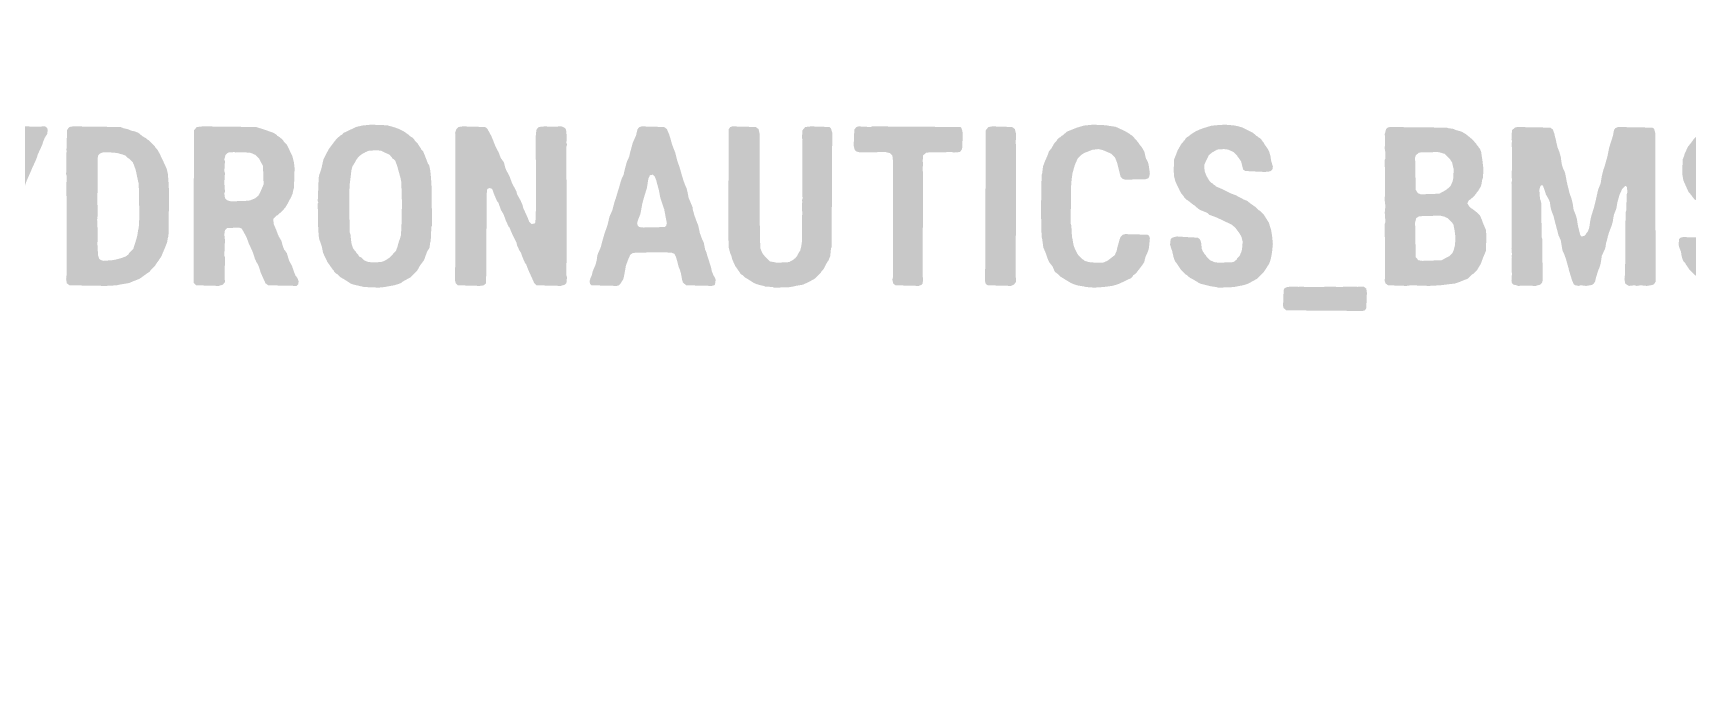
# Model space of a CAD drawing. Header units: inches. Extents: x -26.6 to 26.5, y -26.3 to 21.9.
# Drawn here: x -5.11 to 5.47, y 1.11 to 5.2 of the extents above; entities that cross this region are included whole.
import ezdxf

# ---------------------------------------------------------------- set-up
doc = ezdxf.new("R2010")
doc.units = ezdxf.units.IN
for name, color, linetype in [('Bottom 3D Body', 56, 'Continuous'), ('Bottom Component Outline', 76, 'Continuous'), ('Bottom Overlay', 54, 'Continuous'), ('Top Solder', 216, 'Continuous')]:
    doc.layers.add(name, color=color, linetype=linetype)

# ---------------------------------------------------------------- blocks, each defined once
blk = doc.blocks.new('L_KLS5_CR2032_03_B_16')
at = {"layer": 'Bottom 3D Body'}
blk.add_lwpolyline([(-10.912, 3.3, 0.1, 0.1, -6.761271), (-10.912, -3.3, 0.1, 0.1, 0)], format="xyseb", dxfattribs=at)
at = {"layer": 'Bottom Component Outline'}
blk.add_lwpolyline([(-10.912, 3.3, 0.1, 0.1, -6.761271), (-10.912, -3.3, 0.1, 0.1, 0)], format="xyseb", dxfattribs=at)
at = {"layer": 'Bottom Overlay'}
blk.add_lwpolyline([(-10.912, 3.3, 0.2, 0.2, -6.761271), (-10.912, -3.3, 0.2, 0.2, 0)], format="xyseb", dxfattribs=at)

msp = doc.modelspace()

# ---------------------------------------------------------------- hatches: boundary and pattern name
at = {"layer": 'Top Solder'}
for points in [[(-5.491, 4.002), (-5.506, 4.029), (-5.523, 4.076), (-5.53, 4.095), (-5.555, 4.151), (-5.565, 4.175), (-5.582, 4.208), (-5.589, 4.234), (-5.597, 4.253), (-5.62, 4.303), (-5.629, 4.327), (-5.637, 4.346), (-5.662, 4.401), (-5.679, 4.449), (-5.684, 4.455), (-5.696, 4.481), (-5.701, 4.502), (-5.713, 4.525), (-5.73, 4.565), (-5.734, 4.58), (-5.73, 4.595), (-5.72, 4.605), (-5.7, 4.607), (-5.559, 4.603), (-5.544, 4.599), (-5.53, 4.59), (-5.525, 4.584), (-5.513, 4.546), (-5.5, 4.51), (-5.491, 4.489), (-5.483, 4.462), (-5.479, 4.447), (-5.462, 4.4), (-5.453, 4.375), (-5.447, 4.354), (-5.439, 4.324), (-5.424, 4.286), (-5.418, 4.28), (-5.413, 4.259), (-5.409, 4.244), (-5.405, 4.225), (-5.401, 4.209), (-5.388, 4.189), (-5.373, 4.185), (-5.359, 4.19), (-5.346, 4.204), (-5.338, 4.223), (-5.335, 4.249), (-5.327, 4.28), (-5.308, 4.322), (-5.293, 4.375), (-5.283, 4.4), (-5.268, 4.438), (-5.253, 4.498), (-5.232, 4.546), (-5.226, 4.571), (-5.213, 4.591), (-5.207, 4.597), (-5.192, 4.601), (-5.154, 4.605), (-5.088, 4.603), (-5.029, 4.605), (-5.015, 4.595), (-5.012, 4.58), (-5.015, 4.557), (-5.031, 4.531), (-5.042, 4.504), (-5.046, 4.489), (-5.076, 4.424), (-5.08, 4.409), (-5.09, 4.384), (-5.11, 4.341), (-5.126, 4.303), (-5.145, 4.261), (-5.152, 4.242), (-5.158, 4.221), (-5.164, 4.208), (-5.209, 4.109), (-5.217, 4.09), (-5.226, 4.065), (-5.238, 4.035), (-5.259, 3.991), (-5.27, 3.945), (-5.272, 3.905), (-5.27, 3.885), (-5.274, 3.873), (-5.272, 3.75), (-5.274, 3.717), (-5.27, 3.706), (-5.272, 3.651), (-5.27, 3.611), (-5.287, 3.59), (-5.314, 3.586), (-5.454, 3.59), (-5.472, 3.603), (-5.475, 3.63), (-5.472, 3.645), (-5.475, 3.957), (-5.479, 3.968), (-5.483, 3.983), (-5.491, 3.999)], [(-1.891, 4.128), (-1.893, 4.54), (-1.889, 4.582), (-1.88, 4.595), (-1.874, 4.601), (-1.836, 4.605), (-1.792, 4.603), (-1.729, 4.605), (-1.718, 4.601), (-1.71, 4.597), (-1.701, 4.588), (-1.697, 4.572), (-1.695, 4.525), (-1.697, 4.5), (-1.693, 4.489), (-1.697, 4.474), (-1.695, 3.879), (-1.697, 3.653), (-1.693, 3.641), (-1.697, 3.603), (-1.707, 3.594), (-1.733, 3.586), (-1.889, 3.59), (-1.902, 3.603), (-1.914, 3.63), (-1.94, 3.687), (-1.954, 3.723), (-1.959, 3.729), (-1.963, 3.736), (-1.975, 3.763), (-1.988, 3.799), (-1.997, 3.812), (-2.013, 3.847), (-2.016, 3.862), (-2.051, 3.934), (-2.06, 3.959), (-2.066, 3.964), (-2.085, 4.006), (-2.098, 4.042), (-2.115, 4.071), (-2.132, 4.118), (-2.138, 4.124), (-2.142, 4.132), (-2.157, 4.166), (-2.17, 4.202), (-2.178, 4.209), (-2.191, 4.211), (-2.203, 4.204), (-2.206, 4.177), (-2.21, 3.603), (-2.224, 3.59), (-2.25, 3.586), (-2.391, 3.59), (-2.404, 3.603), (-2.408, 3.618), (-2.406, 4.514), (-2.408, 4.565), (-2.4, 4.588), (-2.387, 4.601), (-2.36, 4.605), (-2.216, 4.601), (-2.203, 4.591), (-2.199, 4.584), (-2.176, 4.542), (-2.165, 4.515), (-2.151, 4.479), (-2.13, 4.439), (-2.121, 4.415), (-2.115, 4.401), (-2.096, 4.375), (-2.091, 4.354), (-2.087, 4.339), (-2.079, 4.32), (-2.07, 4.306), (-2.058, 4.28), (-2.045, 4.244), (-2.016, 4.189), (-2.013, 4.173), (-1.99, 4.132), (-1.978, 4.105), (-1.973, 4.084), (-1.944, 4.021), (-1.935, 3.997), (-1.919, 3.981), (-1.9, 3.985), (-1.895, 3.991), (-1.891, 4.097), (-1.891, 4.124)], [(-0.462, 4.037), (-0.458, 3.828), (-0.447, 3.801), (-0.443, 3.793), (-0.426, 3.772), (-0.395, 3.742), (-0.369, 3.738), (-0.353, 3.734), (-0.274, 3.738), (-0.247, 3.753), (-0.239, 3.761), (-0.234, 3.763), (-0.23, 3.77), (-0.222, 3.778), (-0.219, 3.786), (-0.203, 3.812), (-0.196, 3.839), (-0.192, 3.866), (-0.19, 4.057), (-0.192, 4.116), (-0.188, 4.12), (-0.192, 4.132), (-0.188, 4.143), (-0.19, 4.483), (-0.188, 4.519), (-0.192, 4.531), (-0.188, 4.58), (-0.171, 4.601), (-0.133, 4.605), (-0.015, 4.601), (-0.006, 4.591), (0.002, 4.565), (-0.002, 3.835), (-0.006, 3.824), (-0.011, 3.776), (-0.023, 3.746), (-0.029, 3.74), (-0.055, 3.691), (-0.067, 3.679), (-0.07, 3.672), (-0.11, 3.632), (-0.152, 3.609), (-0.186, 3.594), (-0.232, 3.586), (-0.247, 3.582), (-0.279, 3.577), (-0.369, 3.575), (-0.38, 3.579), (-0.426, 3.582), (-0.437, 3.586), (-0.462, 3.592), (-0.477, 3.596), (-0.496, 3.603), (-0.519, 3.618), (-0.557, 3.641), (-0.57, 3.655), (-0.578, 3.658), (-0.587, 3.668), (-0.591, 3.675), (-0.618, 3.713), (-0.637, 3.755), (-0.642, 3.776), (-0.65, 3.795), (-0.659, 3.828), (-0.663, 3.923), (-0.659, 4.588), (-0.65, 4.601), (-0.635, 4.605), (-0.487, 4.601), (-0.469, 4.588), (-0.462, 4.557), (-0.462, 4.04)], [(0.39, 4.386), (0.386, 4.42), (0.372, 4.434), (0.342, 4.441), (0.188, 4.439), (0.186, 4.441), (0.182, 4.438), (0.171, 4.441), (0.156, 4.445), (0.146, 4.455), (0.139, 4.481), (0.143, 4.584), (0.156, 4.601), (0.171, 4.605), (0.247, 4.601), (0.258, 4.605), (0.821, 4.601), (0.827, 4.595), (0.834, 4.576), (0.836, 4.544), (0.832, 4.46), (0.823, 4.447), (0.817, 4.441), (0.779, 4.438), (0.768, 4.441), (0.604, 4.438), (0.583, 4.42), (0.58, 4.382), (0.583, 4.367), (0.58, 4.341), (0.582, 4.293), (0.58, 3.645), (0.583, 3.634), (0.58, 3.603), (0.574, 3.594), (0.555, 3.586), (0.407, 3.59), (0.393, 3.599), (0.386, 3.626), (0.39, 3.641), (0.39, 4.382)], [(1.176, 4.477), (1.175, 3.651), (1.176, 3.611), (1.163, 3.594), (1.144, 3.586), (0.996, 3.59), (0.983, 3.599), (0.979, 3.615), (0.983, 4.58), (1, 4.601), (1.026, 4.605), (1.152, 4.601), (1.169, 4.588), (1.176, 4.561), (1.175, 4.498), (1.176, 4.481)], [(1.598, 4.607), (1.617, 4.611), (1.669, 4.616), (1.756, 4.612), (1.767, 4.609), (1.811, 4.603), (1.83, 4.595), (1.874, 4.574), (1.9, 4.559), (1.908, 4.552), (1.916, 4.548), (1.948, 4.515), (1.952, 4.508), (1.959, 4.5), (1.963, 4.493), (1.98, 4.472), (1.997, 4.443), (2.003, 4.415), (2.007, 4.4), (2.02, 4.375), (2.024, 4.36), (2.032, 4.306), (2.028, 4.284), (2.022, 4.274), (2.003, 4.267), (1.872, 4.265), (1.859, 4.27), (1.845, 4.284), (1.838, 4.31), (1.828, 4.35), (1.823, 4.371), (1.809, 4.407), (1.786, 4.43), (1.733, 4.453), (1.703, 4.46), (1.663, 4.455), (1.633, 4.443), (1.614, 4.436), (1.593, 4.422), (1.572, 4.401), (1.568, 4.394), (1.553, 4.36), (1.545, 4.333), (1.537, 4.303), (1.532, 4.267), (1.528, 4.217), (1.526, 3.983), (1.53, 3.972), (1.534, 3.9), (1.537, 3.888), (1.543, 3.852), (1.547, 3.837), (1.555, 3.818), (1.572, 3.786), (1.6, 3.757), (1.608, 3.753), (1.615, 3.746), (1.636, 3.74), (1.655, 3.736), (1.729, 3.734), (1.741, 3.738), (1.76, 3.746), (1.807, 3.782), (1.819, 3.808), (1.826, 3.839), (1.834, 3.866), (1.838, 3.881), (1.845, 3.9), (1.859, 3.913), (1.874, 3.917), (2.018, 3.913), (2.028, 3.904), (2.032, 3.888), (2.026, 3.829), (2.022, 3.814), (2.015, 3.795), (2.005, 3.774), (1.999, 3.753), (1.996, 3.738), (1.982, 3.717), (1.946, 3.67), (1.939, 3.662), (1.931, 3.658), (1.925, 3.653), (1.921, 3.645), (1.912, 3.636), (1.832, 3.598), (1.805, 3.59), (1.79, 3.586), (1.737, 3.579), (1.676, 3.575), (1.623, 3.579), (1.612, 3.582), (1.576, 3.588), (1.56, 3.592), (1.53, 3.603), (1.492, 3.626), (1.461, 3.645), (1.444, 3.662), (1.437, 3.666), (1.423, 3.679), (1.412, 3.706), (1.408, 3.713), (1.391, 3.734), (1.382, 3.751), (1.365, 3.799), (1.351, 3.831), (1.344, 3.885), (1.34, 3.9), (1.336, 4.063), (1.34, 4.295), (1.344, 4.306), (1.349, 4.35), (1.361, 4.381), (1.378, 4.42), (1.387, 4.445), (1.397, 4.458), (1.404, 4.466), (1.408, 4.474), (1.423, 4.5), (1.435, 4.512), (1.439, 4.519), (1.452, 4.533), (1.46, 4.536), (1.467, 4.544), (1.475, 4.548), (1.486, 4.559), (1.494, 4.563), (1.501, 4.571), (1.528, 4.582), (1.566, 4.597), (1.593, 4.605), (1.596, 4.605)], [(2.29, 3.637), (2.277, 3.647), (2.269, 3.655), (2.262, 3.658), (2.229, 3.691), (2.225, 3.698), (2.201, 3.734), (2.195, 3.74), (2.191, 3.748), (2.184, 3.767), (2.174, 3.81), (2.167, 3.829), (2.161, 3.85), (2.165, 3.885), (2.174, 3.894), (2.205, 3.902), (2.265, 3.898), (2.338, 3.894), (2.351, 3.885), (2.359, 3.866), (2.364, 3.822), (2.372, 3.803), (2.378, 3.797), (2.381, 3.789), (2.389, 3.782), (2.393, 3.774), (2.417, 3.75), (2.444, 3.738), (2.471, 3.734), (2.566, 3.738), (2.587, 3.755), (2.59, 3.763), (2.606, 3.778), (2.609, 3.786), (2.617, 3.805), (2.621, 3.82), (2.625, 3.869), (2.617, 3.9), (2.602, 3.926), (2.575, 3.961), (2.569, 3.966), (2.562, 3.97), (2.554, 3.978), (2.547, 3.981), (2.459, 4.023), (2.412, 4.04), (2.402, 4.05), (2.395, 4.054), (2.368, 4.065), (2.349, 4.073), (2.328, 4.09), (2.319, 4.099), (2.311, 4.103), (2.29, 4.12), (2.273, 4.133), (2.265, 4.137), (2.252, 4.151), (2.248, 4.158), (2.231, 4.179), (2.222, 4.196), (2.195, 4.253), (2.187, 4.284), (2.184, 4.322), (2.187, 4.394), (2.191, 4.405), (2.201, 4.43), (2.208, 4.449), (2.233, 4.493), (2.244, 4.504), (2.248, 4.512), (2.256, 4.519), (2.26, 4.527), (2.269, 4.536), (2.277, 4.54), (2.298, 4.557), (2.326, 4.574), (2.353, 4.586), (2.372, 4.593), (2.41, 4.605), (2.425, 4.609), (2.452, 4.612), (2.512, 4.616), (2.571, 4.611), (2.59, 4.607), (2.621, 4.599), (2.689, 4.565), (2.695, 4.559), (2.702, 4.555), (2.714, 4.544), (2.722, 4.54), (2.729, 4.533), (2.737, 4.529), (2.746, 4.519), (2.75, 4.512), (2.758, 4.504), (2.761, 4.496), (2.786, 4.46), (2.796, 4.439), (2.803, 4.413), (2.807, 4.386), (2.818, 4.348), (2.815, 4.329), (2.805, 4.32), (2.79, 4.316), (2.765, 4.314), (2.642, 4.32), (2.628, 4.329), (2.621, 4.356), (2.615, 4.381), (2.6, 4.403), (2.594, 4.409), (2.59, 4.417), (2.566, 4.441), (2.558, 4.445), (2.531, 4.457), (2.505, 4.46), (2.463, 4.457), (2.429, 4.438), (2.408, 4.42), (2.381, 4.363), (2.379, 4.346), (2.383, 4.316), (2.395, 4.286), (2.414, 4.255), (2.425, 4.244), (2.433, 4.24), (2.44, 4.232), (2.448, 4.229), (2.455, 4.221), (2.49, 4.206), (2.554, 4.175), (2.579, 4.166), (2.634, 4.137), (2.653, 4.13), (2.674, 4.113), (2.697, 4.097), (2.71, 4.088), (2.729, 4.069), (2.737, 4.065), (2.761, 4.04), (2.777, 4.014), (2.792, 3.991), (2.807, 3.942), (2.813, 3.905), (2.818, 3.854), (2.813, 3.803), (2.809, 3.78), (2.805, 3.761), (2.801, 3.746), (2.794, 3.727), (2.779, 3.704), (2.758, 3.672), (2.718, 3.632), (2.661, 3.601), (2.642, 3.594), (2.617, 3.588), (2.594, 3.584), (2.575, 3.58), (2.545, 3.577), (2.467, 3.575), (2.455, 3.579), (2.419, 3.584), (2.359, 3.599), (2.34, 3.607), (2.334, 3.613), (2.326, 3.617), (2.307, 3.628), (2.292, 3.636)], [(5.247, 4.595), (5.255, 4.588), (5.262, 4.561), (5.264, 3.613), (5.255, 3.599), (5.249, 3.594), (5.234, 3.59), (5.207, 3.586), (5.169, 3.59), (5.143, 3.586), (5.131, 3.59), (5.093, 3.586), (5.074, 3.598), (5.069, 3.603), (5.065, 3.63), (5.069, 3.668), (5.072, 4.056), (5.076, 4.067), (5.08, 4.173), (5.084, 4.185), (5.08, 4.219), (5.071, 4.225), (5.05, 4.204), (5.034, 4.17), (5.023, 4.132), (5.019, 4.116), (5.013, 4.08), (4.998, 4.042), (4.994, 4.023), (4.991, 4), (4.983, 3.97), (4.975, 3.951), (4.966, 3.926), (4.958, 3.9), (4.955, 3.885), (4.947, 3.858), (4.943, 3.828), (4.92, 3.778), (4.915, 3.742), (4.911, 3.723), (4.907, 3.708), (4.898, 3.687), (4.886, 3.649), (4.882, 3.634), (4.877, 3.613), (4.867, 3.599), (4.861, 3.594), (4.846, 3.59), (4.82, 3.586), (4.785, 3.59), (4.774, 3.586), (4.751, 3.59), (4.742, 3.596), (4.738, 3.603), (4.73, 3.622), (4.711, 3.683), (4.708, 3.698), (4.7, 3.725), (4.692, 3.755), (4.679, 3.791), (4.669, 3.812), (4.666, 3.828), (4.658, 3.877), (4.643, 3.911), (4.635, 3.942), (4.628, 3.968), (4.616, 4.014), (4.611, 4.035), (4.601, 4.059), (4.593, 4.086), (4.588, 4.122), (4.58, 4.141), (4.563, 4.17), (4.555, 4.196), (4.546, 4.221), (4.542, 4.229), (4.529, 4.227), (4.521, 4.2), (4.525, 4.143), (4.529, 4.132), (4.533, 4.116), (4.536, 3.896), (4.54, 3.885), (4.542, 3.62), (4.538, 3.605), (4.527, 3.594), (4.497, 3.586), (4.426, 3.588), (4.386, 3.586), (4.375, 3.59), (4.356, 3.594), (4.346, 3.603), (4.343, 3.618), (4.346, 3.668), (4.343, 3.679), (4.345, 3.738), (4.343, 3.759), (4.346, 3.763), (4.343, 3.767), (4.346, 3.77), (4.343, 3.774), (4.346, 3.786), (4.343, 3.824), (4.345, 3.962), (4.343, 4.246), (4.346, 4.257), (4.343, 4.314), (4.346, 4.325), (4.345, 4.502), (4.346, 4.512), (4.343, 4.523), (4.346, 4.58), (4.364, 4.597), (4.379, 4.601), (4.592, 4.597), (4.599, 4.59), (4.605, 4.588), (4.609, 4.58), (4.616, 4.561), (4.622, 4.536), (4.626, 4.521), (4.63, 4.502), (4.637, 4.472), (4.65, 4.439), (4.658, 4.409), (4.664, 4.365), (4.668, 4.35), (4.675, 4.331), (4.685, 4.31), (4.69, 4.286), (4.694, 4.263), (4.702, 4.225), (4.708, 4.204), (4.711, 4.189), (4.717, 4.168), (4.725, 4.149), (4.73, 4.128), (4.734, 4.113), (4.74, 4.073), (4.755, 4.035), (4.761, 4.014), (4.768, 3.968), (4.772, 3.953), (4.782, 3.913), (4.789, 3.902), (4.808, 3.905), (4.818, 3.915), (4.822, 3.923), (4.829, 3.93), (4.837, 3.949), (4.841, 3.964), (4.846, 4), (4.85, 4.019), (4.854, 4.035), (4.871, 4.09), (4.882, 4.135), (4.896, 4.198), (4.903, 4.217), (4.913, 4.242), (4.92, 4.287), (4.93, 4.327), (4.939, 4.352), (4.947, 4.382), (4.955, 4.409), (4.96, 4.434), (4.968, 4.472), (4.989, 4.538), (4.993, 4.553), (4.998, 4.582), (5.008, 4.595), (5.025, 4.601), (5.245, 4.597)], [(5.667, 4.038), (5.641, 4.057), (5.605, 4.071), (5.584, 4.084), (5.572, 4.095), (5.565, 4.099), (5.544, 4.116), (5.53, 4.126), (5.523, 4.133), (5.515, 4.137), (5.502, 4.151), (5.498, 4.158), (5.481, 4.179), (5.475, 4.185), (5.456, 4.227), (5.441, 4.261), (5.437, 4.287), (5.434, 4.303), (5.437, 4.394), (5.445, 4.413), (5.449, 4.428), (5.468, 4.47), (5.472, 4.477), (5.489, 4.498), (5.502, 4.515), (5.506, 4.523), (5.523, 4.54), (5.542, 4.552), (5.549, 4.559), (5.557, 4.563), (5.614, 4.59), (5.663, 4.605), (5.709, 4.612), (5.77, 4.616), (5.781, 4.612), (5.827, 4.609), (5.838, 4.605), (5.854, 4.601), (5.874, 4.595), (5.935, 4.565), (5.958, 4.546), (5.971, 4.536), (5.992, 4.519), (5.996, 4.512), (6.004, 4.504), (6.007, 4.496), (6.026, 4.466), (6.03, 4.458), (6.045, 4.424), (6.053, 4.394), (6.057, 4.371), (6.064, 4.352), (6.061, 4.329), (6.055, 4.324), (6.028, 4.316), (5.888, 4.32), (5.874, 4.333), (5.871, 4.348), (5.865, 4.381), (5.855, 4.394), (5.829, 4.428), (5.812, 4.445), (5.785, 4.457), (5.77, 4.46), (5.743, 4.464), (5.711, 4.458), (5.673, 4.436), (5.66, 4.426), (5.654, 4.42), (5.65, 4.413), (5.627, 4.363), (5.624, 4.341), (5.627, 4.329), (5.631, 4.303), (5.654, 4.261), (5.671, 4.244), (5.679, 4.24), (5.69, 4.229), (5.698, 4.225), (5.705, 4.217), (5.724, 4.209), (5.796, 4.175), (5.833, 4.162), (5.861, 4.145), (5.88, 4.137), (5.914, 4.118), (5.926, 4.107), (5.933, 4.103), (5.96, 4.084), (5.975, 4.069), (5.983, 4.065), (5.994, 4.054), (6, 4.052), (6.004, 4.044), (6.042, 3.983), (6.047, 3.962), (6.051, 3.947), (6.055, 3.924), (6.059, 3.909), (6.063, 3.886), (6.064, 3.824), (6.061, 3.812), (6.057, 3.786), (6.047, 3.746), (6.04, 3.727), (6.034, 3.721), (6.03, 3.713), (6.011, 3.679), (6.004, 3.672), (6, 3.664), (5.994, 3.658), (5.987, 3.655), (5.968, 3.636), (5.96, 3.632), (5.933, 3.617), (5.884, 3.594), (5.869, 3.59), (5.842, 3.586), (5.827, 3.582), (5.777, 3.579), (5.734, 3.577), (5.696, 3.58), (5.658, 3.588), (5.627, 3.596), (5.608, 3.599), (5.589, 3.607), (5.584, 3.613), (5.576, 3.617), (5.568, 3.624), (5.544, 3.634), (5.538, 3.639), (5.53, 3.643), (5.523, 3.651), (5.515, 3.655), (5.479, 3.691), (5.475, 3.698), (5.456, 3.725), (5.453, 3.732), (5.441, 3.744), (5.434, 3.763), (5.43, 3.778), (5.426, 3.805), (5.416, 3.829), (5.411, 3.85), (5.414, 3.885), (5.424, 3.894), (5.439, 3.898), (5.584, 3.894), (5.597, 3.885), (5.605, 3.866), (5.61, 3.822), (5.627, 3.789), (5.635, 3.782), (5.639, 3.774), (5.667, 3.746), (5.686, 3.738), (5.701, 3.734), (5.768, 3.732), (5.81, 3.736), (5.831, 3.75), (5.84, 3.763), (5.855, 3.778), (5.859, 3.786), (5.867, 3.805), (5.871, 3.843), (5.867, 3.9), (5.84, 3.942), (5.836, 3.949), (5.823, 3.962), (5.815, 3.966), (5.808, 3.974), (5.8, 3.978), (5.793, 3.985), (5.766, 3.997), (5.701, 4.027), (5.671, 4.038)], [(3.311, 3.582), (3.358, 3.58), (3.398, 3.582), (3.415, 3.569), (3.419, 3.542), (3.415, 3.444), (3.406, 3.43), (3.39, 3.426), (2.904, 3.43), (2.887, 3.444), (2.883, 3.459), (2.887, 3.561), (2.893, 3.571), (2.9, 3.575), (2.912, 3.579), (2.938, 3.582), (2.982, 3.58), (3.01, 3.582), (3.022, 3.579), (3.142, 3.58), (3.143, 3.579), (3.155, 3.582), (3.261, 3.579), (3.276, 3.582), (3.307, 3.582)]]:
    msp.add_hatch(color=216, dxfattribs=at).paths.add_polyline_path(points)
h = msp.add_hatch(color=216, dxfattribs=at)
h.paths.add_polyline_path([(-4.546, 4.601), (-4.527, 4.593), (-4.502, 4.588), (-4.478, 4.578), (-4.453, 4.572), (-4.434, 4.565), (-4.421, 4.555), (-4.409, 4.544), (-4.383, 4.529), (-4.375, 4.521), (-4.367, 4.517), (-4.327, 4.477), (-4.324, 4.47), (-4.312, 4.458), (-4.297, 4.432), (-4.263, 4.36), (-4.251, 4.333), (-4.244, 4.303), (-4.24, 4.253), (-4.236, 4.181), (-4.24, 3.904), (-4.244, 3.892), (-4.249, 3.864), (-4.261, 3.833), (-4.27, 3.812), (-4.278, 3.793), (-4.288, 3.769), (-4.297, 3.759), (-4.301, 3.751), (-4.32, 3.725), (-4.324, 3.717), (-4.354, 3.687), (-4.358, 3.679), (-4.364, 3.674), (-4.371, 3.67), (-4.424, 3.632), (-4.449, 3.622), (-4.468, 3.615), (-4.489, 3.605), (-4.554, 3.594), (-4.569, 3.59), (-4.641, 3.586), (-4.873, 3.59), (-4.89, 3.603), (-4.894, 3.63), (-4.89, 3.668), (-4.892, 4.244), (-4.89, 4.287), (-4.894, 4.299), (-4.892, 4.43), (-4.894, 4.432), (-4.89, 4.443), (-4.892, 4.453), (-4.888, 4.582), (-4.879, 4.595), (-4.873, 4.601), (-4.85, 4.605), (-4.846, 4.605)])
h.paths.add_polyline_path([(-4.658, 4.439), (-4.677, 4.432), (-4.689, 4.42), (-4.692, 4.405), (-4.694, 4.122), (-4.692, 4.029), (-4.696, 4.025), (-4.692, 4.021), (-4.696, 4.01), (-4.692, 3.926), (-4.694, 3.852), (-4.69, 3.78), (-4.683, 3.761), (-4.675, 3.753), (-4.656, 3.746), (-4.593, 3.751), (-4.574, 3.755), (-4.559, 3.759), (-4.538, 3.765), (-4.514, 3.774), (-4.5, 3.784), (-4.495, 3.789), (-4.491, 3.797), (-4.464, 3.824), (-4.457, 3.85), (-4.455, 3.852), (-4.449, 3.873), (-4.441, 3.9), (-4.438, 3.915), (-4.434, 3.942), (-4.43, 3.957), (-4.426, 4.029), (-4.43, 4.242), (-4.434, 4.253), (-4.44, 4.282), (-4.443, 4.297), (-4.447, 4.316), (-4.451, 4.331), (-4.462, 4.362), (-4.468, 4.375), (-4.493, 4.4), (-4.5, 4.403), (-4.516, 4.419), (-4.535, 4.426), (-4.565, 4.434), (-4.592, 4.438)], flags=0)
h = msp.add_hatch(color=216, dxfattribs=at)
h.paths.add_polyline_path([(-3.679, 4.601), (-3.668, 4.597), (-3.647, 4.591), (-3.571, 4.565), (-3.55, 4.552), (-3.543, 4.544), (-3.535, 4.54), (-3.514, 4.523), (-3.506, 4.515), (-3.503, 4.508), (-3.484, 4.489), (-3.48, 4.481), (-3.449, 4.417), (-3.442, 4.39), (-3.438, 4.375), (-3.434, 4.337), (-3.438, 4.211), (-3.442, 4.2), (-3.447, 4.175), (-3.455, 4.156), (-3.476, 4.116), (-3.491, 4.09), (-3.499, 4.082), (-3.503, 4.075), (-3.524, 4.054), (-3.531, 4.05), (-3.543, 4.038), (-3.55, 4.035), (-3.571, 4.014), (-3.567, 3.98), (-3.552, 3.945), (-3.543, 3.921), (-3.535, 3.902), (-3.518, 3.873), (-3.51, 3.843), (-3.501, 3.818), (-3.495, 3.812), (-3.491, 3.805), (-3.484, 3.797), (-3.476, 3.77), (-3.47, 3.75), (-3.449, 3.71), (-3.446, 3.698), (-3.444, 3.696), (-3.44, 3.681), (-3.428, 3.651), (-3.419, 3.641), (-3.415, 3.634), (-3.408, 3.615), (-3.411, 3.596), (-3.421, 3.586), (-3.603, 3.59), (-3.62, 3.603), (-3.639, 3.645), (-3.651, 3.672), (-3.655, 3.687), (-3.668, 3.723), (-3.677, 3.736), (-3.689, 3.763), (-3.693, 3.778), (-3.704, 3.808), (-3.727, 3.858), (-3.74, 3.894), (-3.757, 3.926), (-3.771, 3.951), (-3.778, 3.955), (-3.79, 3.959), (-3.866, 3.955), (-3.879, 3.942), (-3.883, 3.915), (-3.879, 3.877), (-3.883, 3.782), (-3.879, 3.767), (-3.881, 3.643), (-3.879, 3.611), (-3.892, 3.594), (-3.919, 3.586), (-4.063, 3.59), (-4.08, 3.607), (-4.077, 4.58), (-4.059, 4.601), (-4.021, 4.605)])
h.paths.add_polyline_path([(-3.82, 4.441), (-3.858, 4.438), (-3.875, 4.424), (-3.883, 4.394), (-3.879, 4.382), (-3.883, 4.318), (-3.879, 4.306), (-3.883, 4.246), (-3.879, 4.189), (-3.883, 4.177), (-3.879, 4.147), (-3.866, 4.133), (-3.839, 4.126), (-3.729, 4.13), (-3.717, 4.133), (-3.687, 4.145), (-3.666, 4.162), (-3.655, 4.181), (-3.632, 4.234), (-3.636, 4.352), (-3.662, 4.401), (-3.666, 4.405), (-3.668, 4.407), (-3.683, 4.422), (-3.71, 4.434), (-3.725, 4.438), (-3.803, 4.439), (-3.809, 4.438)], flags=0)
h = msp.add_hatch(color=216, dxfattribs=at)
h.paths.add_polyline_path([(-2.843, 4.612), (-2.832, 4.609), (-2.817, 4.605), (-2.79, 4.597), (-2.765, 4.588), (-2.733, 4.571), (-2.706, 4.552), (-2.699, 4.544), (-2.68, 4.533), (-2.67, 4.523), (-2.666, 4.515), (-2.647, 4.496), (-2.644, 4.489), (-2.628, 4.466), (-2.625, 4.458), (-2.613, 4.447), (-2.602, 4.42), (-2.588, 4.384), (-2.581, 4.365), (-2.575, 4.36), (-2.569, 4.335), (-2.566, 4.316), (-2.562, 4.274), (-2.558, 4.209), (-2.556, 3.972), (-2.56, 3.961), (-2.564, 3.873), (-2.568, 3.862), (-2.571, 3.831), (-2.587, 3.805), (-2.594, 3.786), (-2.607, 3.75), (-2.632, 3.717), (-2.651, 3.683), (-2.695, 3.639), (-2.702, 3.636), (-2.744, 3.613), (-2.752, 3.605), (-2.771, 3.598), (-2.798, 3.59), (-2.843, 3.582), (-2.858, 3.579), (-2.896, 3.575), (-2.991, 3.579), (-3.003, 3.582), (-3.046, 3.592), (-3.062, 3.596), (-3.075, 3.601), (-3.117, 3.628), (-3.143, 3.643), (-3.162, 3.662), (-3.17, 3.666), (-3.18, 3.675), (-3.183, 3.683), (-3.191, 3.691), (-3.195, 3.698), (-3.202, 3.706), (-3.206, 3.713), (-3.225, 3.74), (-3.252, 3.797), (-3.257, 3.822), (-3.261, 3.841), (-3.276, 3.883), (-3.28, 3.905), (-3.284, 3.974), (-3.286, 4.113), (-3.282, 4.116), (-3.286, 4.128), (-3.28, 4.278), (-3.276, 4.297), (-3.265, 4.327), (-3.261, 4.343), (-3.257, 4.362), (-3.25, 4.392), (-3.237, 4.42), (-3.214, 4.462), (-3.181, 4.506), (-3.18, 4.508), (-3.162, 4.529), (-3.142, 4.546), (-3.128, 4.555), (-3.121, 4.563), (-3.113, 4.567), (-3.041, 4.601), (-3.026, 4.605), (-2.997, 4.611), (-2.946, 4.616)])
h.paths.add_polyline_path([(-2.908, 4.453), (-2.961, 4.449), (-2.98, 4.441), (-3.007, 4.426), (-3.027, 4.409), (-3.043, 4.386), (-3.046, 4.379), (-3.065, 4.348), (-3.071, 4.324), (-3.077, 4.272), (-3.083, 4.225), (-3.084, 4.048), (-3.084, 4.044), (-3.081, 3.926), (-3.077, 3.915), (-3.071, 3.86), (-3.067, 3.845), (-3.06, 3.826), (-3.05, 3.812), (-3.043, 3.805), (-3.039, 3.797), (-3.027, 3.786), (-3.024, 3.778), (-3.018, 3.772), (-3.01, 3.769), (-2.991, 3.75), (-2.972, 3.742), (-2.957, 3.738), (-2.917, 3.736), (-2.875, 3.74), (-2.856, 3.748), (-2.826, 3.767), (-2.807, 3.786), (-2.803, 3.793), (-2.788, 3.808), (-2.784, 3.816), (-2.777, 3.835), (-2.773, 3.85), (-2.767, 3.871), (-2.76, 3.89), (-2.754, 3.911), (-2.75, 3.995), (-2.748, 4.118), (-2.752, 4.248), (-2.756, 4.27), (-2.76, 4.286), (-2.769, 4.318), (-2.777, 4.348), (-2.79, 4.384), (-2.801, 4.396), (-2.807, 4.398), (-2.811, 4.405), (-2.822, 4.417), (-2.824, 4.422), (-2.832, 4.426), (-2.881, 4.449)], flags=0)
h = msp.add_hatch(color=216, dxfattribs=at)
h.paths.add_polyline_path([(-1.072, 4.601), (-1.055, 4.588), (-1.04, 4.553), (-1.032, 4.527), (-1.028, 4.512), (-1.022, 4.491), (-1.015, 4.472), (-1.002, 4.439), (-0.998, 4.424), (-0.988, 4.384), (-0.977, 4.354), (-0.967, 4.322), (-0.96, 4.295), (-0.948, 4.257), (-0.939, 4.232), (-0.929, 4.211), (-0.922, 4.181), (-0.916, 4.149), (-0.908, 4.13), (-0.891, 4.09), (-0.888, 4.067), (-0.884, 4.056), (-0.88, 4.04), (-0.863, 3.993), (-0.855, 3.974), (-0.848, 3.943), (-0.844, 3.924), (-0.831, 3.888), (-0.819, 3.862), (-0.81, 3.818), (-0.802, 3.799), (-0.798, 3.784), (-0.773, 3.706), (-0.768, 3.681), (-0.756, 3.651), (-0.751, 3.645), (-0.743, 3.626), (-0.747, 3.596), (-0.753, 3.59), (-0.768, 3.586), (-0.931, 3.59), (-0.952, 3.607), (-0.958, 3.628), (-0.965, 3.666), (-0.971, 3.687), (-0.979, 3.706), (-0.986, 3.732), (-0.99, 3.748), (-0.996, 3.769), (-1.002, 3.782), (-1.007, 3.791), (-1.026, 3.799), (-1.131, 3.801), (-1.271, 3.797), (-1.285, 3.788), (-1.29, 3.782), (-1.302, 3.755), (-1.311, 3.731), (-1.317, 3.713), (-1.325, 3.668), (-1.33, 3.643), (-1.334, 3.628), (-1.353, 3.598), (-1.361, 3.59), (-1.376, 3.586), (-1.536, 3.59), (-1.545, 3.599), (-1.549, 3.615), (-1.543, 3.636), (-1.534, 3.656), (-1.528, 3.681), (-1.52, 3.7), (-1.511, 3.721), (-1.503, 3.751), (-1.499, 3.782), (-1.492, 3.801), (-1.488, 3.808), (-1.477, 3.835), (-1.469, 3.866), (-1.458, 3.904), (-1.454, 3.919), (-1.441, 3.955), (-1.435, 3.972), (-1.431, 3.987), (-1.422, 4.027), (-1.414, 4.046), (-1.404, 4.067), (-1.397, 4.094), (-1.389, 4.124), (-1.38, 4.149), (-1.376, 4.164), (-1.359, 4.219), (-1.355, 4.234), (-1.349, 4.255), (-1.342, 4.274), (-1.332, 4.295), (-1.321, 4.341), (-1.315, 4.362), (-1.311, 4.377), (-1.306, 4.39), (-1.304, 4.392), (-1.296, 4.411), (-1.289, 4.441), (-1.283, 4.462), (-1.275, 4.493), (-1.268, 4.512), (-1.252, 4.546), (-1.243, 4.586), (-1.233, 4.599), (-1.216, 4.605)])
h.paths.add_polyline_path([(-1.144, 4.297), (-1.163, 4.293), (-1.173, 4.272), (-1.182, 4.213), (-1.199, 4.158), (-1.199, 4.154), (-1.201, 4.152), (-1.213, 4.107), (-1.216, 4.088), (-1.224, 4.046), (-1.241, 4.002), (-1.245, 3.987), (-1.241, 3.972), (-1.232, 3.962), (-1.205, 3.959), (-1.068, 3.962), (-1.059, 3.972), (-1.055, 3.987), (-1.068, 4.054), (-1.072, 4.076), (-1.083, 4.107), (-1.097, 4.151), (-1.1, 4.166), (-1.106, 4.198), (-1.112, 4.219), (-1.119, 4.246), (-1.123, 4.261), (-1.133, 4.286)], flags=0)
h = msp.add_hatch(color=216, dxfattribs=at)
h.paths.add_polyline_path([(3.93, 4.597), (3.942, 4.593), (3.968, 4.59), (3.987, 4.582), (4.025, 4.571), (4.052, 4.555), (4.073, 4.538), (4.096, 4.519), (4.103, 4.512), (4.107, 4.504), (4.118, 4.493), (4.122, 4.485), (4.13, 4.477), (4.134, 4.47), (4.141, 4.462), (4.149, 4.443), (4.158, 4.381), (4.164, 4.329), (4.16, 4.276), (4.156, 4.265), (4.151, 4.236), (4.147, 4.221), (4.128, 4.19), (4.122, 4.185), (4.118, 4.177), (4.101, 4.156), (4.094, 4.149), (4.086, 4.145), (4.078, 4.137), (4.071, 4.133), (4.061, 4.113), (4.073, 4.094), (4.082, 4.084), (4.09, 4.08), (4.124, 4.054), (4.141, 4.037), (4.153, 4.01), (4.162, 3.985), (4.179, 3.945), (4.183, 3.907), (4.179, 3.808), (4.168, 3.782), (4.16, 3.763), (4.147, 3.727), (4.124, 3.689), (4.097, 3.662), (4.09, 3.658), (4.063, 3.632), (4.027, 3.618), (4.006, 3.609), (3.98, 3.601), (3.953, 3.598), (3.888, 3.59), (3.816, 3.586), (3.698, 3.59), (3.672, 3.586), (3.554, 3.59), (3.537, 3.603), (3.533, 3.618), (3.535, 3.662), (3.533, 3.983), (3.537, 3.995), (3.533, 4.056), (3.537, 4.094), (3.533, 4.132), (3.535, 4.221), (3.533, 4.39), (3.537, 4.401), (3.537, 4.432), (3.537, 4.436), (3.533, 4.462), (3.535, 4.521), (3.533, 4.557), (3.537, 4.569), (3.541, 4.588), (3.55, 4.597), (3.565, 4.601)])
h.paths.add_polyline_path([(3.888, 4.035), (3.752, 4.031), (3.734, 4.018), (3.727, 3.991), (3.731, 3.77), (3.748, 3.75), (3.774, 3.746), (3.896, 3.75), (3.945, 3.776), (3.966, 3.797), (3.974, 3.816), (3.982, 3.847), (3.985, 3.896), (3.98, 3.936), (3.972, 3.978), (3.963, 3.991), (3.934, 4.019), (3.921, 4.025), (3.919, 4.027)], flags=0)
h.paths.add_polyline_path([(3.873, 4.441), (3.866, 4.441), (3.752, 4.438), (3.731, 4.42), (3.727, 4.405), (3.731, 4.2), (3.744, 4.179), (3.763, 4.171), (3.881, 4.175), (3.923, 4.198), (3.944, 4.215), (3.955, 4.227), (3.966, 4.253), (3.97, 4.268), (3.974, 4.333), (3.97, 4.344), (3.964, 4.373), (3.951, 4.394), (3.915, 4.43), (3.9, 4.434), (3.888, 4.438)], flags=0)

# ---------------------------------------------------------------- block references
at = {"rotation": 180}
msp.add_blockref('L_KLS5_CR2032_03_B_16', (-1.5, 9.5), dxfattribs=at)

doc.saveas('drawing.dxf')
